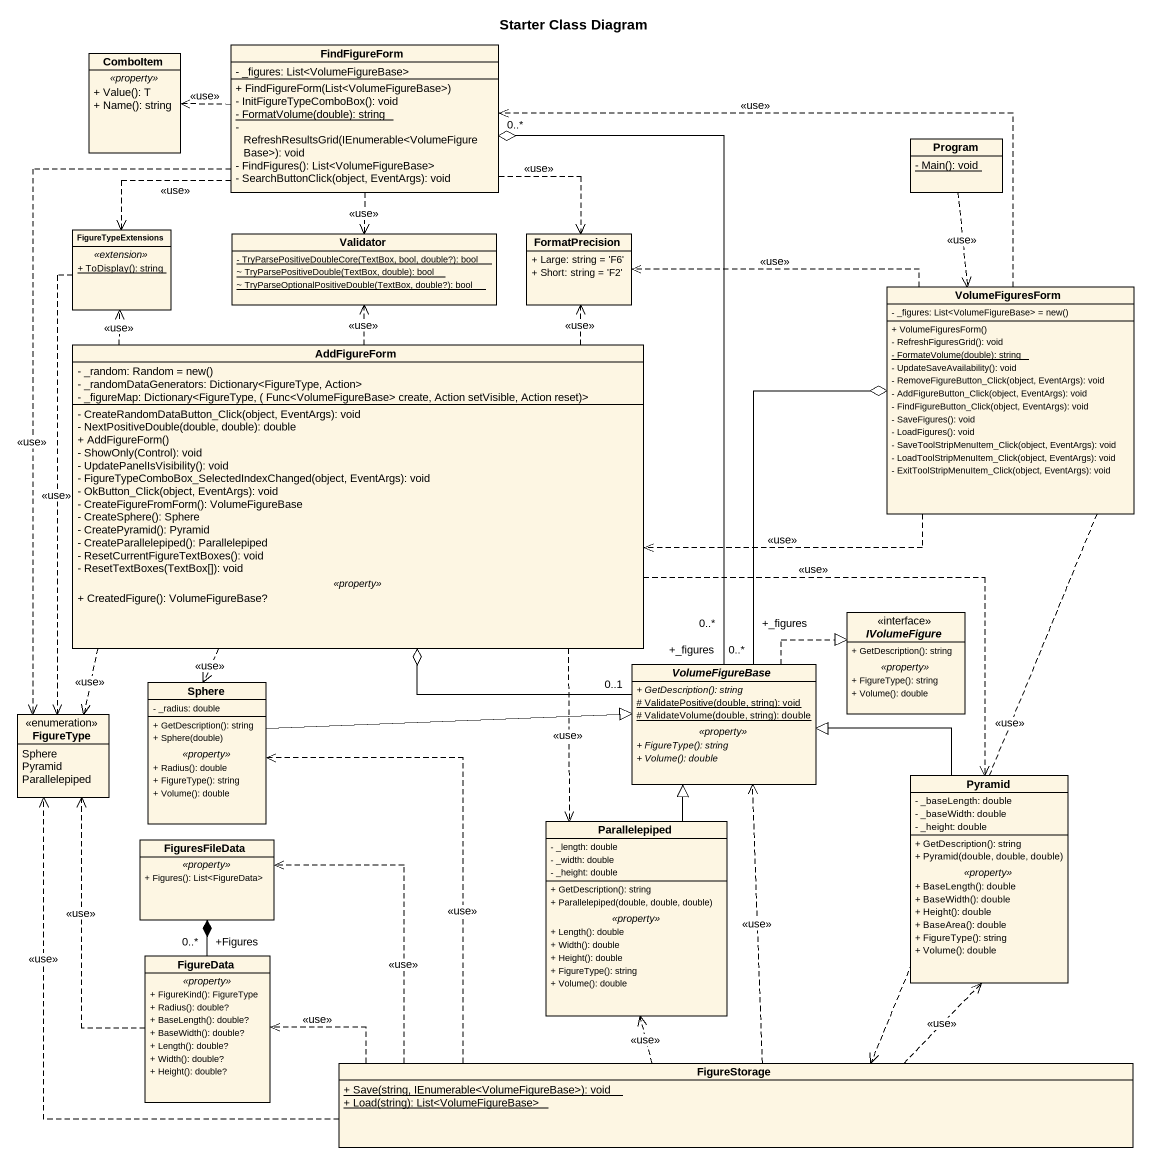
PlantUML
@startuml
title Starter Class Diagram
hide circle
hide empty members
skinparam classAttributeIconSize 0
class ComboItem {
  .. <<property>> ..
  + Value(): T
  + Name(): string
}
class FindFigureForm {
  - _figures: List<VolumeFigureBase>
  + FindFigureForm(List<VolumeFigureBase>)
  - InitFigureTypeComboBox(): void
  {static} - FormatVolume(double): string
  - RefreshResultsGrid(IEnumerable<VolumeFigureBase>): void
  - FindFigures(): List<VolumeFigureBase>
  - SearchButtonClick(object, EventArgs): void
}
class Program {
  {static} - Main(): void
}
class FigureTypeExtensions {
  .. <<extension>> ..
  {static} + ToDisplay(): string
}
class Validator {
  {static} - TryParsePositiveDoubleCore(TextBox, bool, double?): bool
  {static} ~ TryParsePositiveDouble(TextBox, double): bool
  {static} ~ TryParseOptionalPositiveDouble(TextBox, double?): bool
}
class FormatPrecision {
  + Large: string = 'F6'
  + Short: string = 'F2'
}
class VolumeFiguresForm {
  {field} - _figures: List<VolumeFigureBase> = new()
  + VolumeFiguresForm()
  - RefreshFiguresGrid(): void
  {static} - FormateVolume(double): string
  - UpdateSaveAvailability(): void
  - RemoveFigureButton_Click(object, EventArgs): void
  - AddFigureButton_Click(object, EventArgs): void
  - FindFigureButton_Click(object, EventArgs): void
  - SaveFigures(): void
  - LoadFigures(): void
  - SaveToolStripMenuItem_Click(object, EventArgs): void
  - LoadToolStripMenuItem_Click(object, EventArgs): void
  - ExitToolStripMenuItem_Click(object, EventArgs): void
}
class AddFigureForm {
  {field} - _random: Random = new()
  - _randomDataGenerators: Dictionary<FigureType, Action>
  {field} - _figureMap: Dictionary<FigureType, ( Func<VolumeFigureBase> create, Action setVisible, Action reset)>
  --
  - CreateRandomDataButton_Click(object, EventArgs): void
  - NextPositiveDouble(double, double): double
  + AddFigureForm()
  - ShowOnly(Control): void
  - UpdatePanelIsVisibility(): void
  - FigureTypeComboBox_SelectedIndexChanged(object, EventArgs): void
  - OkButton_Click(object, EventArgs): void
  - CreateFigureFromForm(): VolumeFigureBase
  - CreateSphere(): Sphere
  - CreatePyramid(): Pyramid
  - CreateParallelepiped(): Parallelepiped
  - ResetCurrentFigureTextBoxes(): void
  - ResetTextBoxes(TextBox[]): void
  .. <<property>> ..
  + CreatedFigure(): VolumeFigureBase?
}
interface IVolumeFigure {
  + GetDescription(): string
  .. <<property>> ..
  + FigureType(): string
  + Volume(): double
}
class Sphere {
  - _radius: double
  --
  + GetDescription(): string
  + Sphere(double)
  .. <<property>> ..
  + Radius(): double
  + FigureType(): string
  + Volume(): double
}
abstract class VolumeFigureBase {
  {abstract} + GetDescription(): string
  {static} # ValidatePositive(double, string): void
  {static} # ValidateVolume(double, string): double
  .. <<property>> ..
  {abstract} + FigureType(): string
  {abstract} + Volume(): double
}
enum FigureType {
  Sphere
  Pyramid
  Parallelepiped
}
class Pyramid {
  - _baseLength: double
  - _baseWidth: double
  - _height: double
  --
  + GetDescription(): string
  + Pyramid(double, double, double)
  .. <<property>> ..
  + BaseLength(): double
  + BaseWidth(): double
  + Height(): double
  + BaseArea(): double
  + FigureType(): string
  + Volume(): double
}
class Parallelepiped {
  - _length: double
  - _width: double
  - _height: double
  --
  + GetDescription(): string
  + Parallelepiped(double, double, double)
  .. <<property>> ..
  + Length(): double
  + Width(): double
  + Height(): double
  + FigureType(): string
  + Volume(): double
}
class FiguresFileData {
  .. <<property>> ..
  + Figures(): List<FigureData>
}
class FigureData {
  .. <<property>> ..
  + FigureKind(): FigureType
  + Radius(): double?
  + BaseLength(): double?
  + BaseWidth(): double?
  + Length(): double?
  + Width(): double?
  + Height(): double?
}
class FigureStorage {
  {static} + Save(string, IEnumerable<VolumeFigureBase>): void
  {static} + Load(string): List<VolumeFigureBase>
}
FindFigureForm .left.> ComboItem : <<use>>
FindFigureForm ..> FigureTypeExtensions : <<use>>
FindFigureForm ..> Validator : <<use>>
FindFigureForm ..> FormatPrecision : <<use>>
FindFigureForm ..> FigureType : <<use>>
Program ..> VolumeFiguresForm : <<use>>
FigureTypeExtensions ..> FigureType : <<use>>
VolumeFiguresForm .left.> FindFigureForm : <<use>>
VolumeFiguresForm .left.> FormatPrecision : <<use>>
VolumeFiguresForm .left.> AddFigureForm : <<use>>
VolumeFiguresForm ..> FigureStorage : <<use>>
AddFigureForm .up.> FigureTypeExtensions : <<use>>
AddFigureForm .up.> Validator : <<use>>
AddFigureForm .up.> FormatPrecision : <<use>>
AddFigureForm ..> Sphere : <<use>>
AddFigureForm ..> FigureType : <<use>>
AddFigureForm ..> Pyramid : <<use>>
AddFigureForm ..> Parallelepiped : <<use>>
Sphere -right-|> VolumeFigureBase
VolumeFigureBase "+_figures\n0..*" -up-o "0..*" FindFigureForm
VolumeFigureBase "+_figures\n0..*" -up-o VolumeFiguresForm
VolumeFigureBase "0..1" -up-o AddFigureForm
VolumeFigureBase .right.|> IVolumeFigure
Pyramid -left-|> VolumeFigureBase
Parallelepiped -up-|> VolumeFigureBase
FigureData .up.> FigureType : <<use>>
FigureData "+Figures\n0..*" -up-* FiguresFileData
FigureStorage .up.> Sphere : <<use>>
FigureStorage .up.> VolumeFigureBase : <<use>>
FigureStorage .left.> FigureType : <<use>>
FigureStorage .up.> Pyramid : <<use>>
FigureStorage .up.> Parallelepiped : <<use>>
FigureStorage .left.> FiguresFileData : <<use>>
FigureStorage .left.> FigureData : <<use>>
@enduml
